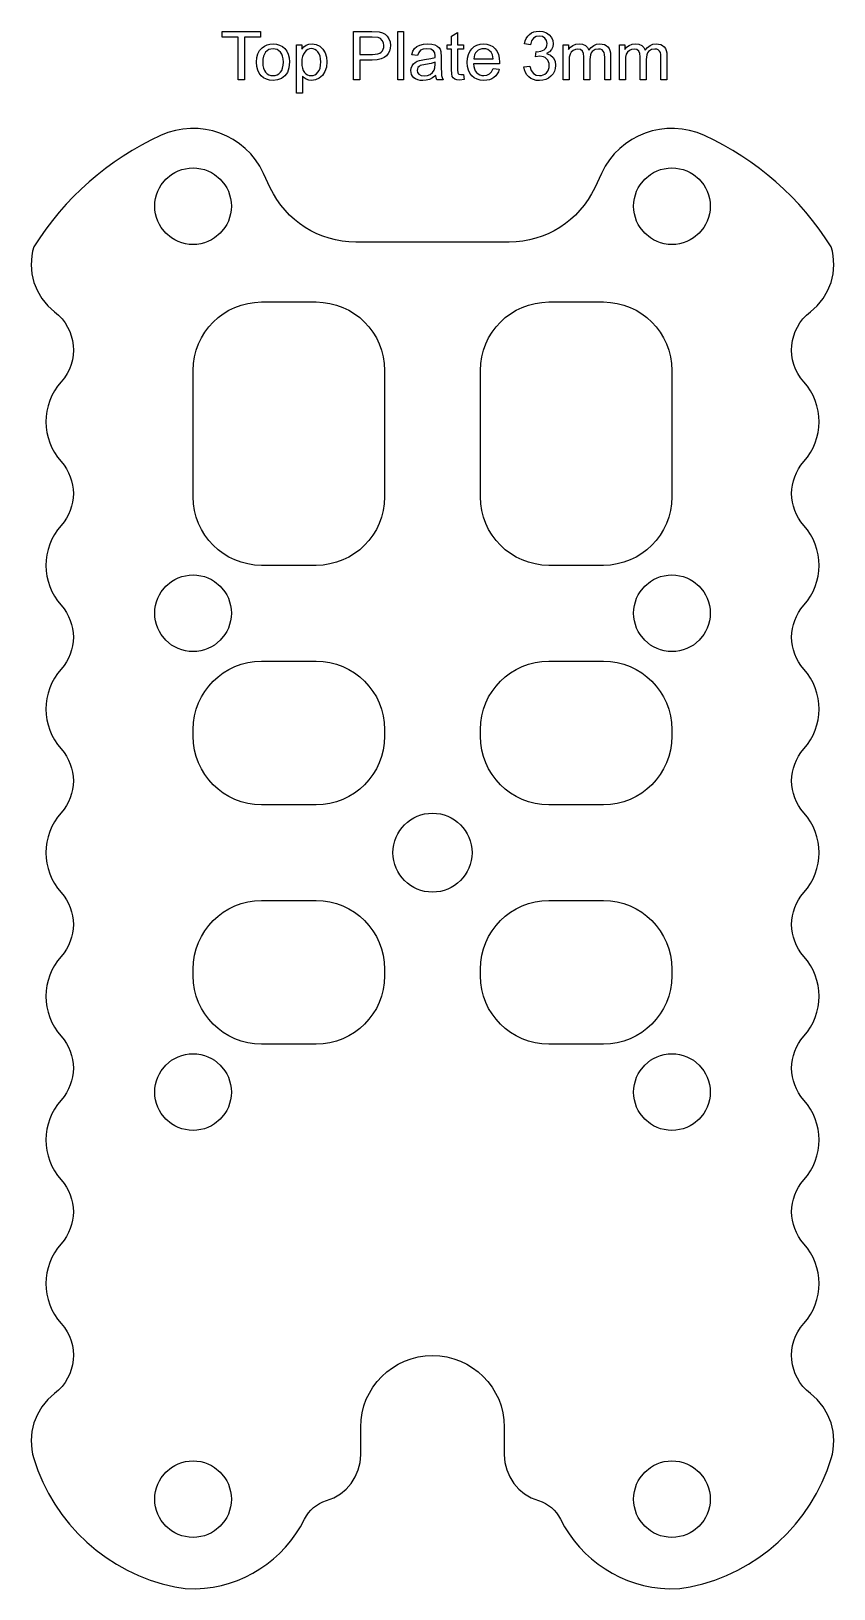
# Model space of a CAD drawing. Header units: metres. Extents: x 0 to 206, y 0 to 112.
# Drawn here: x 108.2 to 141.7, y 45.9 to 110.9 of the extents above; entities that cross this region are included whole.
import ezdxf

# ---------------------------------------------------------------- set-up
doc = ezdxf.new("R2010")
doc.units = ezdxf.units.M

msp = doc.modelspace()

# ---------------------------------------------------------------- linework, layer by layer
at = {"layer": '7', "linetype": 'CONTINUOUS'}
for points in [[(116.8484, 108.9091), (116.8484, 110.691), (116.1828, 110.691), (116.1828, 110.9295), (117.7842, 110.9295), (117.7842, 110.691), (117.1158, 110.691), (117.1158, 108.9091), (116.8484, 108.9091), (116.8484, 108.9091)], [(121.6691, 108.9091), (121.6691, 110.9295), (122.4312, 110.9295), (122.7387, 110.9109), (122.8762, 110.8742), (122.9895, 110.8142), (123.0802, 110.7299), (123.1497, 110.6203), (123.1959, 110.488), (123.2113, 110.3451), (123.201, 110.2216), (123.1702, 110.1079), (123.1188, 110.0036), (123.0467, 109.9087), (122.9487, 109.8308), (122.8172, 109.7751), (122.6525, 109.7417), (122.4547, 109.7305), (121.9365, 109.7305), (121.9365, 108.9091), (121.6691, 108.9091), (121.6691, 108.9091)], [(121.9365, 109.9689), (122.4606, 109.9689), (122.6806, 109.993), (122.7629, 110.0232), (122.8267, 110.0655), (122.8745, 110.1187), (122.9085, 110.1814), (122.9289, 110.2541), (122.9356, 110.3369), (122.9198, 110.4552), (122.8727, 110.5536), (122.7979, 110.6288), (122.7027, 110.6731), (122.4533, 110.691), (121.9365, 110.691), (121.9365, 109.9689), (121.9365, 109.9689)], [(123.5144, 108.9091), (123.5144, 110.9295), (123.7625, 110.9295), (123.7625, 108.9091), (123.5144, 108.9091), (123.5144, 108.9091)], [(126.2583, 109.131), (126.2941, 108.9119), (126.1067, 108.8898), (125.9862, 108.9005), (125.8973, 108.9326), (125.8341, 108.9822), (125.7929, 109.0443), (125.7698, 109.1511), (125.7622, 109.3328), (125.7622, 110.1798), (125.5803, 110.1798), (125.5803, 110.3727), (125.7622, 110.3727), (125.7622, 110.7352), (126.0089, 110.884), (126.0089, 110.3727), (126.2583, 110.3727), (126.2583, 110.1798), (126.0089, 110.1798), (126.0089, 109.319), (126.02, 109.1953), (126.0373, 109.1624), (126.0654, 109.1393), (126.1494, 109.1214), (126.2583, 109.131), (126.2583, 109.131)], [(128.7872, 109.4425), (129.0352, 109.4755), (129.0935, 109.293), (129.1808, 109.1705), (129.2939, 109.1017), (129.4307, 109.0786), (129.515, 109.0862), (129.5923, 109.1089), (129.6627, 109.147), (129.7265, 109.2004), (129.7793, 109.2648), (129.817, 109.3361), (129.8394, 109.4145), (129.8469, 109.5003), (129.84, 109.5823), (129.8191, 109.6565), (129.7844, 109.7231), (129.7357, 109.7819), (129.6758, 109.8306), (129.6085, 109.8653), (129.4514, 109.8931), (129.2764, 109.8655), (129.304, 110.0833), (129.3439, 110.0805), (129.4948, 110.1012), (129.6292, 110.1632), (129.6845, 110.2103), (129.7242, 110.2686), (129.748, 110.338), (129.756, 110.4182), (129.7329, 110.5436), (129.6637, 110.6442), (129.5572, 110.7115), (129.4252, 110.7338), (129.2927, 110.7111), (129.184, 110.6429), (129.1045, 110.5291), (129.06, 110.3699), (128.812, 110.414), (128.8419, 110.5319), (128.8863, 110.6356), (128.945, 110.7251), (129.0182, 110.8005), (129.1037, 110.8606), (129.1989, 110.9034), (129.3039, 110.9292), (129.4185, 110.9377), (129.5794, 110.9201), (129.7247, 110.8669), (129.847, 110.7827), (129.9373, 110.6728), (129.9923, 110.5469), (130.0108, 110.4127), (129.9933, 110.2878), (129.9406, 110.1743), (129.8537, 110.078), (129.7326, 110.0034), (129.8914, 109.9398), (130.0109, 109.8311), (130.0854, 109.6847), (130.1102, 109.5059), (130.0981, 109.3787), (130.0618, 109.2613), (130.0015, 109.1539), (129.9171, 109.0567), (129.8148, 108.9764), (129.6996, 108.9191), (129.5715, 108.8848), (129.4305, 108.8733), (129.3023, 108.8831), (129.1862, 108.9127), (129.0818, 108.9622), (128.9884, 109.0318), (128.9096, 109.1174), (128.8498, 109.2144), (128.809, 109.3227), (128.7872, 109.4425), (128.7872, 109.4425)], [(117.6216, 109.6409), (117.6357, 109.8306), (117.6781, 109.9941), (117.7487, 110.1315), (117.8477, 110.243), (117.9466, 110.3141), (118.0564, 110.365), (118.1768, 110.3956), (118.3079, 110.4058), (118.4518, 110.3934), (118.5821, 110.3563), (118.6987, 110.2944), (118.8018, 110.2078), (118.8853, 110.1001), (118.945, 109.9733), (118.9809, 109.8276), (118.9928, 109.6628), (118.9718, 109.4089), (118.9083, 109.2167), (118.8043, 109.0731), (118.6618, 108.9661), (118.4912, 108.8985), (118.3079, 108.8762), (118.1613, 108.8885), (118.0297, 108.9254), (117.9129, 108.9867), (117.8111, 109.0725), (117.7283, 109.1819), (117.669, 109.3132), (117.6334, 109.4663), (117.6216, 109.6409), (117.6216, 109.6409)], [(117.8767, 109.6409), (117.8844, 109.5091), (117.9075, 109.395), (117.9459, 109.2985), (117.9996, 109.2196), (118.0646, 109.1586), (118.1378, 109.115), (118.2189, 109.0888), (118.3079, 109.08), (118.3964, 109.0889), (118.4773, 109.1153), (118.5503, 109.1592), (118.6152, 109.2206), (118.6688, 109.3003), (118.7071, 109.3985), (118.7301, 109.5149), (118.7378, 109.6492), (118.7301, 109.7764), (118.7071, 109.8874), (118.6687, 109.982), (118.6152, 110.0599), (118.5496, 110.1214), (118.4765, 110.1653), (118.3959, 110.1917), (118.3079, 110.2004), (118.2189, 110.1917), (118.1377, 110.1655), (118.0644, 110.122), (117.9992, 110.0612), (117.9456, 109.9828), (117.9073, 109.8864), (117.8843, 109.7724), (117.8767, 109.6409), (117.8767, 109.6409)], [(119.2836, 108.3482), (119.2836, 110.3727), (119.5096, 110.3727), (119.5096, 110.1825), (119.5975, 110.2826), (119.6956, 110.3521), (119.8073, 110.3926), (119.9354, 110.4058), (120.1114, 110.3816), (120.2647, 110.3092), (120.3911, 110.1918), (120.4813, 110.0365), (120.536, 109.8516), (120.5542, 109.65), (120.5342, 109.4371), (120.4741, 109.2468), (120.3758, 109.0895), (120.2393, 108.9723), (120.0815, 108.9001), (119.9161, 108.8761), (119.7989, 108.8891), (119.6941, 108.9281), (119.6041, 108.9872), (119.5316, 109.0607), (119.5316, 108.3482), (119.2836, 108.3482), (119.2836, 108.3482)], [(119.5086, 109.6326), (119.5157, 109.5003), (119.537, 109.3866), (119.5726, 109.2915), (119.6224, 109.2149), (119.6824, 109.156), (119.7486, 109.114), (119.821, 109.0887), (119.8996, 109.0802), (119.9793, 109.0889), (120.0531, 109.1151), (120.121, 109.1587), (120.1829, 109.2197), (120.2344, 109.2991), (120.2712, 109.3975), (120.2933, 109.515), (120.3006, 109.6516), (120.2934, 109.7833), (120.2719, 109.8973), (120.2359, 109.9934), (120.1856, 110.0718), (120.1251, 110.1328), (120.059, 110.1764), (119.9874, 110.2027), (119.9106, 110.2115), (119.8338, 110.2022), (119.7616, 110.1745), (119.6938, 110.1282), (119.6303, 110.0631), (119.577, 109.981), (119.539, 109.8819), (119.5162, 109.7657), (119.5086, 109.6326), (119.5086, 109.6326)], [(125.102, 109.0897), (124.9666, 108.9895), (124.8373, 108.9246), (124.7038, 108.8882), (124.5632, 108.8761), (124.4493, 108.8833), (124.3498, 108.9052), (124.2643, 108.9419), (124.1926, 108.9933), (124.1358, 109.0561), (124.0953, 109.1272), (124.071, 109.2065), (124.0629, 109.294), (124.0753, 109.3973), (124.1125, 109.4907), (124.1683, 109.5713), (124.2404, 109.6345), (124.3244, 109.6814), (124.4187, 109.7147), (124.6391, 109.7517), (124.8995, 109.7914), (125.0814, 109.838), (125.0827, 109.9028), (125.0652, 110.0318), (125.0126, 110.1165), (124.8948, 110.1795), (124.7299, 110.2004), (124.5807, 110.1858), (124.4725, 110.1383), (124.3975, 110.0522), (124.3482, 109.9221), (124.1057, 109.9551), (124.1495, 110.0966), (124.2139, 110.2065), (124.3073, 110.2912), (124.4334, 110.3537), (124.5878, 110.3925), (124.7658, 110.4058), (124.9344, 110.3948), (125.0704, 110.3617), (125.1658, 110.316), (125.2371, 110.2565), (125.2874, 110.1796), (125.3198, 110.0819), (125.3322, 109.8531), (125.3322, 109.5224), (125.3487, 109.0842), (125.3715, 108.9951), (125.4107, 108.9091), (125.1517, 108.9091), (125.1196, 108.9927), (125.102, 109.0897), (125.102, 109.0897)], [(127.5027, 109.3804), (127.7591, 109.3487), (127.7228, 109.2433), (127.6732, 109.15), (127.6104, 109.0689), (127.5345, 109.0001), (127.4471, 108.9459), (127.348, 108.9072), (127.2374, 108.8839), (127.1155, 108.8762), (126.9636, 108.8886), (126.8283, 108.9256), (126.7095, 108.9873), (126.6074, 109.0735), (126.5246, 109.1828), (126.4655, 109.3117), (126.43, 109.4602), (126.4182, 109.6285), (126.43, 109.8027), (126.4656, 109.9562), (126.5251, 110.0892), (126.6084, 110.2018), (126.7104, 110.2913), (126.8266, 110.355), (126.9573, 110.3931), (127.1027, 110.4058), (127.2425, 110.3933), (127.3688, 110.3558), (127.4817, 110.2933), (127.5812, 110.2059), (127.6633, 110.0948), (127.7215, 109.9636), (127.756, 109.8109), (127.7674, 109.6355), (127.766, 109.5775), (126.6745, 109.5775), (126.6884, 109.4639), (126.7158, 109.3644), (126.7566, 109.2791), (126.8109, 109.2081), (126.8757, 109.1521), (126.9484, 109.112), (127.0288, 109.088), (127.1169, 109.08), (127.2435, 109.0978), (127.3499, 109.1516), (127.4366, 109.2448), (127.5027, 109.3804), (127.5027, 109.3804)], [(126.6883, 109.7815), (127.5055, 109.7815), (127.4736, 109.9427), (127.4118, 110.0585), (127.3483, 110.121), (127.2757, 110.1658), (127.1943, 110.1928), (127.1045, 110.2018), (127.0227, 110.1947), (126.9476, 110.1734), (126.8792, 110.1377), (126.8174, 110.0879), (126.7654, 110.0259), (126.7266, 109.9542), (126.6883, 109.7815), (126.6883, 109.7815)], [(130.4244, 108.9091), (130.4244, 110.3727), (130.6463, 110.3727), (130.6463, 110.1674), (130.7261, 110.2642), (130.8291, 110.3404), (130.9514, 110.3894), (131.09, 110.4058), (131.2384, 110.3889), (131.3571, 110.3378), (131.4455, 110.257), (131.5035, 110.1494), (131.5968, 110.2618), (131.7034, 110.3419), (131.8232, 110.3898), (131.9567, 110.4058), (132.0587, 110.3982), (132.1483, 110.3756), (132.2257, 110.3378), (132.2908, 110.2849), (132.3419, 110.2169), (132.3783, 110.1323), (132.4002, 110.0313), (132.4075, 109.9138), (132.4075, 108.9091), (132.1608, 108.9091), (132.1608, 109.8311), (132.1549, 109.9581), (132.1374, 110.0447), (132.102, 110.1055), (132.0487, 110.1513), (131.9805, 110.1803), (131.9004, 110.1904), (131.7586, 110.165), (131.6435, 110.0879), (131.5993, 110.029), (131.5676, 109.9544), (131.5421, 109.7594), (131.5421, 108.9091), (131.294, 108.9091), (131.2937, 109.86), (131.2786, 110.0048), (131.2335, 110.1082), (131.1538, 110.1701), (131.0349, 110.1908), (130.9341, 110.1771), (130.842, 110.1357), (130.7643, 110.0668), (130.7123, 109.9745), (130.6826, 109.8452), (130.6727, 109.6685), (130.6725, 108.9091), (130.4244, 108.9091), (130.4244, 108.9091)], [(132.7755, 108.9091), (132.7755, 110.3727), (132.9974, 110.3727), (132.9974, 110.1674), (133.0772, 110.2642), (133.1802, 110.3404), (133.3025, 110.3894), (133.4411, 110.4058), (133.5895, 110.3889), (133.7082, 110.3378), (133.7966, 110.257), (133.8546, 110.1494), (133.9479, 110.2618), (134.0544, 110.3419), (134.1743, 110.3898), (134.3078, 110.4058), (134.4098, 110.3982), (134.4994, 110.3756), (134.5768, 110.3378), (134.6419, 110.2849), (134.693, 110.2169), (134.7294, 110.1323), (134.7513, 110.0313), (134.7586, 109.9138), (134.7586, 108.9091), (134.5119, 108.9091), (134.5119, 109.8311), (134.506, 109.9581), (134.4885, 110.0447), (134.4531, 110.1055), (134.3998, 110.1513), (134.3315, 110.1803), (134.2514, 110.1904), (134.1097, 110.165), (133.9946, 110.0879), (133.9504, 110.029), (133.9186, 109.9544), (133.8931, 109.7594), (133.8931, 108.9091), (133.6451, 108.9091), (133.6448, 109.86), (133.6297, 110.0048), (133.5845, 110.1082), (133.5049, 110.1701), (133.386, 110.1908), (133.2852, 110.1771), (133.1931, 110.1357), (133.1153, 110.0668), (133.0634, 109.9745), (133.0337, 109.8452), (133.0238, 109.6685), (133.0235, 108.9091), (132.7755, 108.9091), (132.7755, 108.9091)], [(125.0814, 109.6437), (124.9158, 109.5933), (124.6763, 109.5496), (124.4598, 109.5004), (124.4046, 109.4672), (124.362, 109.419), (124.3362, 109.3642), (124.3275, 109.301), (124.3464, 109.2105), (124.403, 109.1361), (124.4952, 109.0868), (124.6225, 109.0704), (124.7576, 109.0861), (124.8769, 109.1332), (124.975, 109.2082), (125.0412, 109.3047), (125.0711, 109.4091), (125.0813, 109.5527), (125.0814, 109.6437), (125.0814, 109.6437)], [(113.607, 106.5767), (113.2031, 106.3815), (112.8075, 106.1723), (112.4204, 105.9494), (112.0422, 105.7131), (111.6732, 105.4636), (111.3137, 105.2012), (110.9641, 104.9263), (110.6247, 104.6391), (110.2959, 104.3399), (109.9778, 104.029), (109.671, 103.7067), (109.3756, 103.3733), (109.0921, 103.029), (108.8208, 102.6742), (108.5619, 102.3091), (108.3158, 101.934), (108.2657, 101.7458), (108.2307, 101.5562), (108.2048, 101.1767), (108.2364, 100.8016), (108.3233, 100.4373), (108.4635, 100.09), (108.6551, 99.766), (108.8961, 99.4716), (109.0345, 99.3375), (109.1844, 99.2131), (109.3484, 99.0731), (109.4935, 98.9198), (109.6196, 98.7549), (109.7265, 98.5799), (109.8141, 98.3966), (109.8822, 98.2065), (109.9307, 98.0112), (109.9594, 97.8125), (109.9682, 97.6119), (109.9569, 97.411), (109.9254, 97.2116), (109.8735, 97.0151), (109.801, 96.8233), (109.7078, 96.6378), (109.5938, 96.4602), (109.4588, 96.2921), (109.3096, 96.1087), (109.1802, 95.9153), (109.0708, 95.7134), (108.9813, 95.5044), (108.9116, 95.2896), (108.8619, 95.0706), (108.8321, 94.8487), (108.8221, 94.6255), (108.8321, 94.4022), (108.8619, 94.1803), (108.9116, 93.9613), (108.9813, 93.7466), (109.0708, 93.5375), (109.1802, 93.3356), (109.3096, 93.1422), (109.4588, 92.9588), (109.5782, 92.8121), (109.6816, 92.6573), (109.7692, 92.4958), (109.8408, 92.3286), (109.8965, 92.1568), (109.9363, 91.9816), (109.9602, 91.8041), (109.9681, 91.6255), (109.9602, 91.4468), (109.9363, 91.2693), (109.8965, 91.0941), (109.8408, 90.9223), (109.7692, 90.7551), (109.6816, 90.5936), (109.5782, 90.4389), (109.4588, 90.2921), (109.3096, 90.1087), (109.1802, 89.9153), (109.0708, 89.7134), (108.9813, 89.5044), (108.9116, 89.2896), (108.8619, 89.0706), (108.8321, 88.8487), (108.8221, 88.6255), (108.8321, 88.4022), (108.8619, 88.1803), (108.9116, 87.9613), (108.9813, 87.7466), (109.0708, 87.5375), (109.1802, 87.3356), (109.3096, 87.1422), (109.4588, 86.9588), (109.5782, 86.8121), (109.6816, 86.6573), (109.7692, 86.4958), (109.8408, 86.3286), (109.8965, 86.1568), (109.9363, 85.9816), (109.9602, 85.8041), (109.9681, 85.6255), (109.9602, 85.4468), (109.9363, 85.2693), (109.8965, 85.0941), (109.8408, 84.9223), (109.7692, 84.7551), (109.6816, 84.5936), (109.5782, 84.4389), (109.4588, 84.2921), (109.3096, 84.1087), (109.1802, 83.9153), (109.0708, 83.7134), (108.9813, 83.5044), (108.9116, 83.2896), (108.8619, 83.0706), (108.8321, 82.8487), (108.8221, 82.6255), (108.8321, 82.4022), (108.8619, 82.1803), (108.9116, 81.9613), (108.9813, 81.7466), (109.0708, 81.5375), (109.1802, 81.3356), (109.3096, 81.1422), (109.4588, 80.9588), (109.5782, 80.8121), (109.6816, 80.6574), (109.7692, 80.4958), (109.8408, 80.3286), (109.8965, 80.1568), (109.9363, 79.9816), (109.9602, 79.8041), (109.9681, 79.6255), (109.9602, 79.4468), (109.9363, 79.2693), (109.8965, 79.0941), (109.8408, 78.9223), (109.7692, 78.7551), (109.6816, 78.5936), (109.5782, 78.4389), (109.4588, 78.2921), (109.3096, 78.1087), (109.1802, 77.9153), (109.0708, 77.7134), (108.9813, 77.5044), (108.9116, 77.2896), (108.8619, 77.0706), (108.8321, 76.8487), (108.8221, 76.6255), (108.8321, 76.4022), (108.8619, 76.1803), (108.9116, 75.9613), (108.9813, 75.7466), (109.0708, 75.5375), (109.1802, 75.3356), (109.3096, 75.1422), (109.4588, 74.9588), (109.5782, 74.8121), (109.6816, 74.6574), (109.7692, 74.4958), (109.8408, 74.3286), (109.8965, 74.1568), (109.9363, 73.9816), (109.9602, 73.8041), (109.9681, 73.6255), (109.9602, 73.4468), (109.9363, 73.2693), (109.8965, 73.0941), (109.8408, 72.9223), (109.7692, 72.7551), (109.6816, 72.5936), (109.5782, 72.4389), (109.4588, 72.2921), (109.3096, 72.1087), (109.1802, 71.9153), (109.0708, 71.7134), (108.9813, 71.5044), (108.9116, 71.2896), (108.8619, 71.0706), (108.8321, 70.8487), (108.8221, 70.6255), (108.8321, 70.4022), (108.8619, 70.1803), (108.9116, 69.9613), (108.9813, 69.7466), (109.0708, 69.5375), (109.1802, 69.3356), (109.3096, 69.1422), (109.4588, 68.9588), (109.5782, 68.8121), (109.6816, 68.6574), (109.7692, 68.4958), (109.8408, 68.3286), (109.8965, 68.1568), (109.9363, 67.9816), (109.9602, 67.8041), (109.9681, 67.6255), (109.9602, 67.4468), (109.9363, 67.2693), (109.8965, 67.0941), (109.8408, 66.9223), (109.7692, 66.7551), (109.6816, 66.5936), (109.5782, 66.4389), (109.4588, 66.2921), (109.3096, 66.1087), (109.1802, 65.9153), (109.0708, 65.7134), (108.9813, 65.5044), (108.9116, 65.2896), (108.8619, 65.0706), (108.8321, 64.8487), (108.8221, 64.6255), (108.8321, 64.4022), (108.8619, 64.1803), (108.9116, 63.9613), (108.9813, 63.7466), (109.0708, 63.5375), (109.1802, 63.3356), (109.3096, 63.1422), (109.4588, 62.9588), (109.5782, 62.8121), (109.6816, 62.6574), (109.7692, 62.4958), (109.8408, 62.3286), (109.8965, 62.1568), (109.9363, 61.9816), (109.9602, 61.8041), (109.9681, 61.6255), (109.9602, 61.4468), (109.9363, 61.2693), (109.8965, 61.0941), (109.8408, 60.9223), (109.7692, 60.7551), (109.6816, 60.5936), (109.5782, 60.4389), (109.4588, 60.2921), (109.3096, 60.1087), (109.1802, 59.9153), (109.0708, 59.7134), (108.9813, 59.5044), (108.9116, 59.2896), (108.8619, 59.0706), (108.8321, 58.8487), (108.8221, 58.6255), (108.8321, 58.4022), (108.8619, 58.1803), (108.9116, 57.9613), (108.9813, 57.7466), (109.0708, 57.5375), (109.1802, 57.3356), (109.3096, 57.1422), (109.4588, 56.9588), (109.5938, 56.7907), (109.7078, 56.6131), (109.801, 56.4276), (109.8735, 56.2358), (109.9254, 56.0394), (109.9569, 55.8399), (109.9682, 55.639), (109.9594, 55.4384), (109.9307, 55.2397), (109.8822, 55.0444), (109.8141, 54.8543), (109.7265, 54.671), (109.6196, 54.4961), (109.4935, 54.3311), (109.3484, 54.1779), (109.1844, 54.0379), (109.0345, 53.9135), (108.8961, 53.7793), (108.6551, 53.4849), (108.4635, 53.1609), (108.3233, 52.8136), (108.2364, 52.4493), (108.2048, 52.0742), (108.2307, 51.6947), (108.2657, 51.5052), (108.3158, 51.3169), (108.4897, 50.8141), (108.6954, 50.3281), (108.9316, 49.8603), (109.1972, 49.4116), (109.4907, 48.9834), (109.811, 48.5768), (110.1567, 48.1929), (110.5265, 47.833), (110.9192, 47.4982), (111.3335, 47.1896), (111.7681, 46.9084), (112.2217, 46.6558), (112.693, 46.4331), (113.1807, 46.2412), (113.6837, 46.0815), (114.2005, 45.955), (114.6413, 45.8898), (115.0868, 45.8775), (115.4471, 45.9013), (115.8018, 45.9492), (116.1501, 46.0207), (116.4908, 46.115), (116.823, 46.2315), (117.1457, 46.3695), (117.4578, 46.5285), (117.7584, 46.7077), (118.0463, 46.9065), (118.3207, 47.1243), (118.5804, 47.3603), (118.8245, 47.614), (119.052, 47.8846), (119.2618, 48.1716), (119.4529, 48.4743), (119.6243, 48.7921), (119.7004, 48.9273), (119.7893, 49.053), (119.89, 49.1684), (120.0017, 49.2727), (120.1235, 49.3651), (120.2543, 49.4447), (120.3933, 49.511), (120.5395, 49.5629), (120.8443, 49.6816), (121.1203, 49.8446), (121.364, 50.0472), (121.5717, 50.2843), (121.7396, 50.551), (121.8641, 50.8424), (121.9415, 51.1536), (121.9681, 51.4796), (121.9681, 52.6255), (121.9836, 52.9322), (122.029, 53.2301), (122.1029, 53.5176), (122.2038, 53.7933), (122.3301, 54.0555), (122.4804, 54.3029), (122.6531, 54.5338), (122.8467, 54.7468), (123.0597, 54.9405), (123.2907, 55.1131), (123.538, 55.2634), (123.8003, 55.3897), (124.0759, 55.4906), (124.3634, 55.5645), (124.6613, 55.61), (124.9681, 55.6255), (125.2748, 55.61), (125.5727, 55.5645), (125.8602, 55.4906), (126.1359, 55.3897), (126.3981, 55.2634), (126.6455, 55.1131), (126.8764, 54.9405), (127.0895, 54.7468), (127.2831, 54.5338), (127.4558, 54.3029), (127.606, 54.0555), (127.7323, 53.7933), (127.8332, 53.5176), (127.9071, 53.2301), (127.9526, 52.9322), (127.9681, 52.6255), (127.9681, 51.4796), (127.9947, 51.1536), (128.0721, 50.8424), (128.1966, 50.551), (128.3645, 50.2843), (128.5721, 50.0472), (128.8158, 49.8446), (129.0919, 49.6816), (129.3967, 49.5629), (129.5429, 49.511), (129.6819, 49.4447), (129.8127, 49.3651), (129.9344, 49.2727), (130.0461, 49.1684), (130.1469, 49.053), (130.2358, 48.9273), (130.3118, 48.7921), (130.4832, 48.4743), (130.6743, 48.1716), (130.8842, 47.8846), (131.1116, 47.614), (131.3557, 47.3603), (131.6155, 47.1243), (131.8898, 46.9065), (132.1778, 46.7077), (132.4783, 46.5285), (132.7905, 46.3695), (133.1131, 46.2315), (133.4453, 46.115), (133.7861, 46.0207), (134.1343, 45.9492), (134.4891, 45.9013), (134.8493, 45.8775), (135.2948, 45.8898), (135.7357, 45.955), (136.2525, 46.0815), (136.7554, 46.2412), (137.2432, 46.4331), (137.7145, 46.6558), (138.1681, 46.9084), (138.6027, 47.1896), (139.017, 47.4982), (139.4097, 47.833), (139.7795, 48.1929), (140.1252, 48.5768), (140.4454, 48.9834), (140.739, 49.4116), (141.0045, 49.8603), (141.2408, 50.3281), (141.4465, 50.8141), (141.6203, 51.3169), (141.6705, 51.5052), (141.7055, 51.6947), (141.7314, 52.0742), (141.6998, 52.4493), (141.6129, 52.8136), (141.4726, 53.1609), (141.281, 53.4849), (141.04, 53.7793), (140.9017, 53.9135), (140.7517, 54.0379), (140.5878, 54.1779), (140.4427, 54.3311), (140.3166, 54.4961), (140.2097, 54.671), (140.1221, 54.8543), (140.054, 55.0444), (140.0055, 55.2397), (139.9767, 55.4384), (139.968, 55.639), (139.9792, 55.8399), (140.0108, 56.0394), (140.0627, 56.2358), (140.1351, 56.4276), (140.2283, 56.6131), (140.3423, 56.7907), (140.4774, 56.9588), (140.6266, 57.1422), (140.7559, 57.3356), (140.8653, 57.5375), (140.9549, 57.7466), (141.0245, 57.9613), (141.0742, 58.1803), (141.1041, 58.4022), (141.114, 58.6255), (141.1041, 58.8487), (141.0742, 59.0706), (141.0245, 59.2896), (140.9549, 59.5044), (140.8653, 59.7134), (140.7559, 59.9153), (140.6266, 60.1087), (140.4774, 60.2921), (140.358, 60.4389), (140.2545, 60.5936), (140.167, 60.7551), (140.0954, 60.9223), (140.0397, 61.0941), (139.9999, 61.2693), (139.976, 61.4468), (139.968, 61.6255), (139.976, 61.8041), (139.9999, 61.9816), (140.0397, 62.1568), (140.0954, 62.3286), (140.167, 62.4958), (140.2545, 62.6574), (140.358, 62.8121), (140.4774, 62.9588), (140.6266, 63.1422), (140.7559, 63.3356), (140.8653, 63.5375), (140.9549, 63.7466), (141.0245, 63.9613), (141.0742, 64.1803), (141.1041, 64.4022), (141.114, 64.6255), (141.1041, 64.8487), (141.0742, 65.0706), (141.0245, 65.2896), (140.9549, 65.5044), (140.8653, 65.7134), (140.7559, 65.9153), (140.6266, 66.1087), (140.4774, 66.2921), (140.358, 66.4389), (140.2545, 66.5936), (140.167, 66.7551), (140.0954, 66.9223), (140.0397, 67.0941), (139.9999, 67.2693), (139.976, 67.4468), (139.968, 67.6255), (139.976, 67.8041), (139.9999, 67.9816), (140.0397, 68.1568), (140.0954, 68.3286), (140.167, 68.4958), (140.2545, 68.6574), (140.358, 68.8121), (140.4774, 68.9588), (140.6266, 69.1422), (140.7559, 69.3356), (140.8653, 69.5375), (140.9549, 69.7466), (141.0245, 69.9613), (141.0742, 70.1803), (141.1041, 70.4022), (141.114, 70.6255), (141.1041, 70.8487), (141.0742, 71.0706), (141.0245, 71.2896), (140.9549, 71.5044), (140.8653, 71.7134), (140.7559, 71.9153), (140.6266, 72.1087), (140.4774, 72.2921), (140.358, 72.4389), (140.2545, 72.5936), (140.167, 72.7551), (140.0954, 72.9223), (140.0397, 73.0941), (139.9999, 73.2693), (139.976, 73.4468), (139.968, 73.6255), (139.976, 73.8041), (139.9999, 73.9816), (140.0397, 74.1568), (140.0954, 74.3286), (140.167, 74.4958), (140.2545, 74.6573), (140.358, 74.8121), (140.4774, 74.9588), (140.6266, 75.1422), (140.7559, 75.3356), (140.8653, 75.5375), (140.9549, 75.7466), (141.0245, 75.9613), (141.0742, 76.1803), (141.1041, 76.4022), (141.114, 76.6255), (141.1041, 76.8487), (141.0742, 77.0706), (141.0245, 77.2896), (140.9549, 77.5044), (140.8653, 77.7134), (140.7559, 77.9153), (140.6266, 78.1087), (140.4774, 78.2921), (140.358, 78.4389), (140.2545, 78.5936), (140.167, 78.7551), (140.0954, 78.9223), (140.0397, 79.0941), (139.9999, 79.2693), (139.976, 79.4468), (139.968, 79.6255), (139.976, 79.8041), (139.9999, 79.9816), (140.0397, 80.1568), (140.0954, 80.3286), (140.167, 80.4958), (140.2545, 80.6573), (140.358, 80.8121), (140.4774, 80.9588), (140.6266, 81.1422), (140.7559, 81.3356), (140.8653, 81.5375), (140.9549, 81.7466), (141.0245, 81.9613), (141.0742, 82.1803), (141.1041, 82.4022), (141.114, 82.6255), (141.1041, 82.8487), (141.0742, 83.0706), (141.0245, 83.2896), (140.9549, 83.5044), (140.8653, 83.7134), (140.7559, 83.9153), (140.6266, 84.1087), (140.4774, 84.2921), (140.358, 84.4389), (140.2545, 84.5936), (140.167, 84.7551), (140.0954, 84.9223), (140.0397, 85.0941), (139.9999, 85.2693), (139.976, 85.4468), (139.968, 85.6255), (139.976, 85.8041), (139.9999, 85.9816), (140.0397, 86.1568), (140.0954, 86.3286), (140.167, 86.4958), (140.2545, 86.6573), (140.358, 86.8121), (140.4774, 86.9588), (140.6266, 87.1422), (140.7559, 87.3356), (140.8653, 87.5375), (140.9549, 87.7466), (141.0245, 87.9613), (141.0742, 88.1803), (141.1041, 88.4022), (141.114, 88.6255), (141.1041, 88.8487), (141.0742, 89.0706), (141.0245, 89.2896), (140.9549, 89.5044), (140.8653, 89.7134), (140.7559, 89.9153), (140.6266, 90.1087), (140.4774, 90.2921), (140.358, 90.4389), (140.2545, 90.5936), (140.167, 90.7551), (140.0954, 90.9223), (140.0397, 91.0941), (139.9999, 91.2693), (139.976, 91.4468), (139.968, 91.6255), (139.976, 91.8041), (139.9999, 91.9816), (140.0397, 92.1568), (140.0954, 92.3286), (140.167, 92.4958), (140.2545, 92.6573), (140.358, 92.8121), (140.4774, 92.9588), (140.6266, 93.1422), (140.7559, 93.3356), (140.8653, 93.5375), (140.9549, 93.7466), (141.0245, 93.9613), (141.0742, 94.1803), (141.1041, 94.4022), (141.114, 94.6255), (141.1041, 94.8487), (141.0742, 95.0706), (141.0245, 95.2896), (140.9549, 95.5044), (140.8653, 95.7134), (140.7559, 95.9153), (140.6266, 96.1087), (140.4774, 96.2921), (140.3423, 96.4602), (140.2283, 96.6378), (140.1351, 96.8233), (140.0627, 97.0151), (140.0108, 97.2116), (139.9792, 97.411), (139.968, 97.6119), (139.9767, 97.8125), (140.0055, 98.0112), (140.054, 98.2065), (140.1221, 98.3966), (140.2097, 98.5799), (140.3166, 98.7549), (140.4427, 98.9198), (140.5878, 99.0731), (140.7517, 99.2131), (140.9017, 99.3375), (141.04, 99.4716), (141.281, 99.766), (141.4726, 100.09), (141.6129, 100.4373), (141.6998, 100.8016), (141.7314, 101.1767), (141.7055, 101.5562), (141.6705, 101.7458), (141.6203, 101.934), (141.3743, 102.3091), (141.1154, 102.6742), (140.844, 103.029), (140.5605, 103.3733), (140.2652, 103.7067), (139.9583, 104.029), (139.6403, 104.3399), (139.3114, 104.6391), (138.972, 104.9263), (138.6224, 105.2012), (138.263, 105.4636), (137.894, 105.7131), (137.5158, 105.9494), (137.1287, 106.1723), (136.733, 106.3815), (136.3291, 106.5767), (136.0213, 106.7003), (135.7085, 106.7907), (135.393, 106.8484), (135.077, 106.8745), (134.7625, 106.8696), (134.4517, 106.8346), (134.1469, 106.7702), (133.85, 106.6772), (133.5634, 106.5564), (133.2891, 106.4086), (133.0292, 106.2346), (132.786, 106.0352), (132.5616, 105.8111), (132.3581, 105.5632), (132.1777, 105.2922), (132.0226, 104.999), (131.7424, 104.398), (131.6125, 104.144), (131.4662, 103.9023), (131.3042, 103.6735), (131.1274, 103.4581), (130.9366, 103.2566), (130.7329, 103.0697), (130.5171, 102.8979), (130.2899, 102.7418), (130.0525, 102.602), (129.8056, 102.479), (129.5501, 102.3733), (129.287, 102.2856), (129.017, 102.2164), (128.7411, 102.1662), (128.4602, 102.1357), (128.1751, 102.1255), (121.761, 102.1255), (121.476, 102.1357), (121.1951, 102.1662), (120.9192, 102.2164), (120.6492, 102.2856), (120.386, 102.3733), (120.1306, 102.479), (119.8836, 102.602), (119.6462, 102.7418), (119.4191, 102.8979), (119.2032, 103.0697), (118.9995, 103.2566), (118.8088, 103.4581), (118.632, 103.6735), (118.47, 103.9023), (118.3236, 104.144), (118.1938, 104.398), (117.9136, 104.999), (117.7584, 105.2922), (117.578, 105.5632), (117.3745, 105.8111), (117.1501, 106.0352), (116.9069, 106.2346), (116.6471, 106.4086), (116.3728, 106.5564), (116.0861, 106.6772), (115.7893, 106.7702), (115.4844, 106.8346), (115.1737, 106.8696), (114.8592, 106.8745), (114.5431, 106.8484), (114.2277, 106.7907), (113.9149, 106.7003), (113.607, 106.5767), (113.607, 106.5767)], [(116.5681, 103.6255), (116.5598, 103.4619), (116.5356, 103.303), (116.4962, 103.1496), (116.4424, 103.0026), (116.375, 102.8628), (116.2948, 102.7309), (116.0995, 102.4941), (115.8627, 102.2987), (115.7308, 102.2186), (115.5909, 102.1512), (115.4439, 102.0974), (115.2906, 102.058), (115.1317, 102.0337), (114.9681, 102.0255), (114.8045, 102.0337), (114.6456, 102.058), (114.4923, 102.0974), (114.3452, 102.1512), (114.2054, 102.2186), (114.0735, 102.2987), (113.8367, 102.4941), (113.6413, 102.7309), (113.5612, 102.8628), (113.4938, 103.0026), (113.44, 103.1496), (113.4006, 103.303), (113.3763, 103.4619), (113.3681, 103.6255), (113.3763, 103.7891), (113.4006, 103.9479), (113.44, 104.1013), (113.4938, 104.2483), (113.5612, 104.3882), (113.6413, 104.5201), (113.8367, 104.7569), (114.0735, 104.9522), (114.2054, 105.0324), (114.3452, 105.0997), (114.4923, 105.1535), (114.6456, 105.193), (114.8045, 105.2172), (114.9681, 105.2255), (115.1317, 105.2172), (115.2906, 105.193), (115.4439, 105.1535), (115.5909, 105.0997), (115.7308, 105.0324), (115.8627, 104.9522), (116.0995, 104.7569), (116.2948, 104.5201), (116.375, 104.3882), (116.4424, 104.2483), (116.4962, 104.1013), (116.5356, 103.9479), (116.5598, 103.7891), (116.5681, 103.6255), (116.5681, 103.6255)], [(136.5681, 103.6255), (136.5598, 103.4619), (136.5356, 103.303), (136.4962, 103.1496), (136.4424, 103.0026), (136.375, 102.8628), (136.2949, 102.7309), (136.0995, 102.4941), (135.8627, 102.2987), (135.7308, 102.2186), (135.5909, 102.1512), (135.4439, 102.0974), (135.2906, 102.058), (135.1317, 102.0337), (134.9681, 102.0255), (134.8045, 102.0337), (134.6456, 102.058), (134.4922, 102.0974), (134.3452, 102.1512), (134.2054, 102.2186), (134.0735, 102.2987), (133.8367, 102.4941), (133.6413, 102.7309), (133.5612, 102.8628), (133.4938, 103.0026), (133.44, 103.1496), (133.4006, 103.303), (133.3763, 103.4619), (133.3681, 103.6255), (133.3763, 103.7891), (133.4006, 103.9479), (133.44, 104.1013), (133.4938, 104.2483), (133.5612, 104.3882), (133.6413, 104.5201), (133.8367, 104.7569), (134.0735, 104.9522), (134.2054, 105.0324), (134.3452, 105.0997), (134.4922, 105.1535), (134.6456, 105.193), (134.8045, 105.2172), (134.9681, 105.2255), (135.1317, 105.2172), (135.2906, 105.193), (135.4439, 105.1535), (135.5909, 105.0997), (135.7308, 105.0324), (135.8627, 104.9522), (136.0995, 104.7569), (136.2949, 104.5201), (136.375, 104.3882), (136.4424, 104.2483), (136.4962, 104.1013), (136.5356, 103.9479), (136.5598, 103.7891), (136.5681, 103.6255), (136.5681, 103.6255)], [(114.9681, 96.7635), (114.9828, 97.0561), (115.0262, 97.3403), (115.0967, 97.6146), (115.193, 97.8775), (115.3135, 98.1277), (115.4568, 98.3637), (115.6216, 98.584), (115.8063, 98.7873), (116.0095, 98.972), (116.2298, 99.1367), (116.4658, 99.2801), (116.716, 99.4006), (116.9789, 99.4968), (117.2532, 99.5673), (117.5374, 99.6107), (117.8301, 99.6255), (120.1061, 99.6255), (120.3987, 99.6107), (120.6829, 99.5673), (120.9572, 99.4968), (121.2202, 99.4006), (121.4704, 99.2801), (121.7063, 99.1367), (121.9266, 98.972), (122.1299, 98.7873), (122.3146, 98.584), (122.4793, 98.3637), (122.6227, 98.1277), (122.7432, 97.8775), (122.8394, 97.6146), (122.9099, 97.3403), (122.9533, 97.0561), (122.9681, 96.7635), (122.9681, 91.4875), (122.9533, 91.1948), (122.9099, 90.9106), (122.8394, 90.6363), (122.7432, 90.3734), (122.6227, 90.1232), (122.4793, 89.8872), (122.3146, 89.6669), (122.1299, 89.4637), (121.9266, 89.2789), (121.7063, 89.1142), (121.4704, 88.9708), (121.2202, 88.8503), (120.9572, 88.7541), (120.6829, 88.6836), (120.3987, 88.6402), (120.1061, 88.6255), (117.8301, 88.6255), (117.5374, 88.6402), (117.2532, 88.6836), (116.9789, 88.7541), (116.716, 88.8503), (116.4658, 88.9708), (116.2298, 89.1142), (116.0095, 89.2789), (115.8063, 89.4637), (115.6216, 89.6669), (115.4568, 89.8872), (115.3135, 90.1232), (115.193, 90.3734), (115.0967, 90.6363), (115.0262, 90.9106), (114.9828, 91.1948), (114.9681, 91.4875), (114.9681, 96.7635), (114.9681, 96.7635)], [(132.1061, 99.6255), (132.3987, 99.6107), (132.6829, 99.5673), (132.9572, 99.4968), (133.2202, 99.4006), (133.4704, 99.2801), (133.7063, 99.1367), (133.9267, 98.972), (134.1299, 98.7873), (134.3146, 98.584), (134.4793, 98.3637), (134.6227, 98.1277), (134.7432, 97.8775), (134.8394, 97.6146), (134.9099, 97.3403), (134.9533, 97.0561), (134.9681, 96.7635), (134.9681, 91.4875), (134.9533, 91.1948), (134.9099, 90.9106), (134.8394, 90.6363), (134.7432, 90.3734), (134.6227, 90.1232), (134.4793, 89.8872), (134.3146, 89.6669), (134.1299, 89.4637), (133.9267, 89.2789), (133.7063, 89.1142), (133.4704, 88.9708), (133.2202, 88.8503), (132.9572, 88.7541), (132.6829, 88.6836), (132.3987, 88.6402), (132.1061, 88.6255), (129.8301, 88.6255), (129.5374, 88.6402), (129.2532, 88.6836), (128.9789, 88.7541), (128.716, 88.8503), (128.4658, 88.9708), (128.2298, 89.1142), (128.0095, 89.2789), (127.8063, 89.4637), (127.6216, 89.6669), (127.4568, 89.8872), (127.3135, 90.1232), (127.193, 90.3734), (127.0967, 90.6363), (127.0262, 90.9106), (126.9828, 91.1948), (126.9681, 91.4875), (126.9681, 96.7635), (126.9828, 97.0561), (127.0262, 97.3403), (127.0967, 97.6146), (127.193, 97.8775), (127.3135, 98.1277), (127.4568, 98.3637), (127.6216, 98.584), (127.8063, 98.7873), (128.0095, 98.972), (128.2298, 99.1367), (128.4658, 99.2801), (128.716, 99.4006), (128.9789, 99.4968), (129.2532, 99.5673), (129.5374, 99.6107), (129.8301, 99.6255), (132.1061, 99.6255), (132.1061, 99.6255)], [(116.5681, 86.6255), (116.5598, 86.4619), (116.5356, 86.303), (116.4962, 86.1496), (116.4424, 86.0026), (116.375, 85.8628), (116.2948, 85.7309), (116.0995, 85.4941), (115.8627, 85.2987), (115.7308, 85.2186), (115.5909, 85.1512), (115.4439, 85.0974), (115.2906, 85.058), (115.1317, 85.0337), (114.9681, 85.0255), (114.8045, 85.0337), (114.6456, 85.058), (114.4923, 85.0974), (114.3452, 85.1512), (114.2054, 85.2186), (114.0735, 85.2987), (113.8367, 85.4941), (113.6413, 85.7309), (113.5612, 85.8628), (113.4938, 86.0026), (113.44, 86.1496), (113.4006, 86.303), (113.3763, 86.4619), (113.3681, 86.6255), (113.3763, 86.7891), (113.4006, 86.9479), (113.44, 87.1013), (113.4938, 87.2483), (113.5612, 87.3882), (113.6413, 87.5201), (113.8367, 87.7569), (114.0735, 87.9522), (114.2054, 88.0324), (114.3452, 88.0997), (114.4923, 88.1535), (114.6456, 88.193), (114.8045, 88.2172), (114.9681, 88.2255), (115.1317, 88.2172), (115.2906, 88.193), (115.4439, 88.1535), (115.5909, 88.0997), (115.7308, 88.0324), (115.8627, 87.9522), (116.0995, 87.7569), (116.2948, 87.5201), (116.375, 87.3882), (116.4424, 87.2483), (116.4962, 87.1013), (116.5356, 86.9479), (116.5598, 86.7891), (116.5681, 86.6255), (116.5681, 86.6255)], [(136.5681, 86.6255), (136.5598, 86.4619), (136.5356, 86.303), (136.4962, 86.1496), (136.4424, 86.0026), (136.375, 85.8628), (136.2949, 85.7309), (136.0995, 85.4941), (135.8627, 85.2987), (135.7308, 85.2186), (135.5909, 85.1512), (135.4439, 85.0974), (135.2906, 85.058), (135.1317, 85.0337), (134.9681, 85.0255), (134.8045, 85.0337), (134.6456, 85.058), (134.4922, 85.0974), (134.3452, 85.1512), (134.2054, 85.2186), (134.0735, 85.2987), (133.8367, 85.4941), (133.6413, 85.7309), (133.5612, 85.8628), (133.4938, 86.0026), (133.44, 86.1496), (133.4006, 86.303), (133.3763, 86.4619), (133.3681, 86.6255), (133.3763, 86.7891), (133.4006, 86.9479), (133.44, 87.1013), (133.4938, 87.2483), (133.5612, 87.3882), (133.6413, 87.5201), (133.8367, 87.7569), (134.0735, 87.9522), (134.2054, 88.0324), (134.3452, 88.0997), (134.4922, 88.1535), (134.6456, 88.193), (134.8045, 88.2172), (134.9681, 88.2255), (135.1317, 88.2172), (135.2906, 88.193), (135.4439, 88.1535), (135.5909, 88.0997), (135.7308, 88.0324), (135.8627, 87.9522), (136.0995, 87.7569), (136.2949, 87.5201), (136.375, 87.3882), (136.4424, 87.2483), (136.4962, 87.1013), (136.5356, 86.9479), (136.5598, 86.7891), (136.5681, 86.6255), (136.5681, 86.6255)], [(114.9681, 81.7635), (114.9828, 82.0561), (115.0262, 82.3403), (115.0967, 82.6146), (115.193, 82.8775), (115.3135, 83.1277), (115.4568, 83.3637), (115.6216, 83.584), (115.8063, 83.7873), (116.0095, 83.972), (116.2298, 84.1367), (116.4658, 84.2801), (116.716, 84.4006), (116.9789, 84.4968), (117.2532, 84.5673), (117.5374, 84.6107), (117.8301, 84.6255), (120.1061, 84.6255), (120.3987, 84.6107), (120.6829, 84.5673), (120.9572, 84.4968), (121.2202, 84.4006), (121.4704, 84.2801), (121.7063, 84.1367), (121.9266, 83.972), (122.1299, 83.7873), (122.3146, 83.584), (122.4793, 83.3637), (122.6227, 83.1277), (122.7432, 82.8775), (122.8394, 82.6146), (122.9099, 82.3403), (122.9533, 82.0561), (122.9681, 81.7635), (122.9681, 81.4875), (122.9533, 81.1948), (122.9099, 80.9106), (122.8394, 80.6363), (122.7432, 80.3734), (122.6227, 80.1232), (122.4793, 79.8872), (122.3146, 79.6669), (122.1299, 79.4637), (121.9266, 79.2789), (121.7063, 79.1142), (121.4704, 78.9708), (121.2202, 78.8503), (120.9572, 78.7541), (120.6829, 78.6836), (120.3987, 78.6402), (120.1061, 78.6255), (117.8301, 78.6255), (117.5374, 78.6402), (117.2532, 78.6836), (116.9789, 78.7541), (116.716, 78.8503), (116.4658, 78.9708), (116.2298, 79.1142), (116.0095, 79.2789), (115.8063, 79.4637), (115.6216, 79.6669), (115.4568, 79.8872), (115.3135, 80.1232), (115.193, 80.3734), (115.0967, 80.6363), (115.0262, 80.9106), (114.9828, 81.1948), (114.9681, 81.4875), (114.9681, 81.7635), (114.9681, 81.7635)], [(126.9681, 81.7635), (126.9828, 82.0561), (127.0262, 82.3403), (127.0967, 82.6146), (127.193, 82.8775), (127.3135, 83.1277), (127.4568, 83.3637), (127.6216, 83.584), (127.8063, 83.7873), (128.0095, 83.972), (128.2298, 84.1367), (128.4658, 84.2801), (128.716, 84.4006), (128.9789, 84.4968), (129.2532, 84.5673), (129.5374, 84.6107), (129.8301, 84.6255), (132.1061, 84.6255), (132.3987, 84.6107), (132.6829, 84.5673), (132.9572, 84.4968), (133.2202, 84.4006), (133.4704, 84.2801), (133.7063, 84.1367), (133.9267, 83.972), (134.1299, 83.7873), (134.3146, 83.584), (134.4793, 83.3637), (134.6227, 83.1277), (134.7432, 82.8775), (134.8394, 82.6146), (134.9099, 82.3403), (134.9533, 82.0561), (134.9681, 81.7635), (134.9681, 81.4875), (134.9533, 81.1948), (134.9099, 80.9106), (134.8394, 80.6363), (134.7432, 80.3734), (134.6227, 80.1232), (134.4793, 79.8872), (134.3146, 79.6669), (134.1299, 79.4637), (133.9267, 79.2789), (133.7063, 79.1142), (133.4704, 78.9708), (133.2202, 78.8503), (132.9572, 78.7541), (132.6829, 78.6836), (132.3987, 78.6402), (132.1061, 78.6255), (129.8301, 78.6255), (129.5374, 78.6402), (129.2532, 78.6836), (128.9789, 78.7541), (128.716, 78.8503), (128.4658, 78.9708), (128.2298, 79.1142), (128.0095, 79.2789), (127.8063, 79.4637), (127.6216, 79.6669), (127.4568, 79.8872), (127.3135, 80.1232), (127.193, 80.3734), (127.0967, 80.6363), (127.0262, 80.9106), (126.9828, 81.1948), (126.9681, 81.4875), (126.9681, 81.7635), (126.9681, 81.7635)], [(126.6181, 76.6255), (126.6096, 76.4567), (126.5845, 76.2929), (126.5439, 76.1348), (126.4884, 75.9832), (126.4189, 75.8389), (126.3363, 75.7029), (126.2413, 75.5759), (126.1348, 75.4587), (126.0177, 75.3522), (125.8906, 75.2572), (125.7546, 75.1746), (125.6104, 75.1051), (125.4588, 75.0496), (125.3006, 75.009), (125.1368, 74.984), (124.9681, 74.9755), (124.7994, 74.984), (124.6355, 75.009), (124.4774, 75.0496), (124.3258, 75.1051), (124.1815, 75.1746), (124.0455, 75.2572), (123.9185, 75.3522), (123.8013, 75.4587), (123.6948, 75.5759), (123.5998, 75.7029), (123.5172, 75.8389), (123.4477, 75.9832), (123.3922, 76.1348), (123.3516, 76.2929), (123.3266, 76.4567), (123.3181, 76.6255), (123.3266, 76.7942), (123.3516, 76.958), (123.3922, 77.1161), (123.4477, 77.2677), (123.5172, 77.412), (123.5998, 77.548), (123.6948, 77.675), (123.8013, 77.7922), (123.9185, 77.8987), (124.0455, 77.9937), (124.1815, 78.0763), (124.3258, 78.1458), (124.4774, 78.2013), (124.6355, 78.2419), (124.7994, 78.267), (124.9681, 78.2755), (125.1368, 78.267), (125.3006, 78.2419), (125.4588, 78.2013), (125.6104, 78.1458), (125.7546, 78.0763), (125.8906, 77.9937), (126.0177, 77.8987), (126.1348, 77.7922), (126.2413, 77.675), (126.3363, 77.548), (126.4189, 77.412), (126.4884, 77.2677), (126.5439, 77.1161), (126.5845, 76.958), (126.6096, 76.7942), (126.6181, 76.6255), (126.6181, 76.6255)], [(114.9681, 71.7635), (114.9828, 72.0561), (115.0262, 72.3403), (115.0967, 72.6146), (115.193, 72.8775), (115.3135, 73.1277), (115.4568, 73.3637), (115.6216, 73.584), (115.8063, 73.7873), (116.0095, 73.972), (116.2298, 74.1367), (116.4658, 74.2801), (116.716, 74.4006), (116.9789, 74.4968), (117.2532, 74.5673), (117.5374, 74.6107), (117.8301, 74.6255), (120.1061, 74.6255), (120.3987, 74.6107), (120.6829, 74.5673), (120.9572, 74.4968), (121.2202, 74.4006), (121.4704, 74.2801), (121.7063, 74.1367), (121.9266, 73.972), (122.1299, 73.7873), (122.3146, 73.584), (122.4793, 73.3637), (122.6227, 73.1277), (122.7432, 72.8775), (122.8394, 72.6146), (122.9099, 72.3403), (122.9533, 72.0561), (122.9681, 71.7635), (122.9681, 71.4875), (122.9533, 71.1948), (122.9099, 70.9106), (122.8394, 70.6363), (122.7432, 70.3734), (122.6227, 70.1232), (122.4793, 69.8872), (122.3146, 69.6669), (122.1299, 69.4637), (121.9266, 69.2789), (121.7063, 69.1142), (121.4704, 68.9708), (121.2202, 68.8503), (120.9572, 68.7541), (120.6829, 68.6836), (120.3987, 68.6402), (120.1061, 68.6255), (117.8301, 68.6255), (117.5374, 68.6402), (117.2532, 68.6836), (116.9789, 68.7541), (116.716, 68.8503), (116.4658, 68.9708), (116.2298, 69.1142), (116.0095, 69.2789), (115.8063, 69.4637), (115.6216, 69.6669), (115.4568, 69.8872), (115.3135, 70.1232), (115.193, 70.3734), (115.0967, 70.6363), (115.0262, 70.9106), (114.9828, 71.1948), (114.9681, 71.4875), (114.9681, 71.7635), (114.9681, 71.7635)], [(126.9681, 71.7635), (126.9828, 72.0561), (127.0262, 72.3403), (127.0967, 72.6146), (127.193, 72.8775), (127.3135, 73.1277), (127.4568, 73.3637), (127.6216, 73.584), (127.8063, 73.7873), (128.0095, 73.972), (128.2298, 74.1367), (128.4658, 74.2801), (128.716, 74.4006), (128.9789, 74.4968), (129.2532, 74.5673), (129.5374, 74.6107), (129.8301, 74.6255), (132.1061, 74.6255), (132.3987, 74.6107), (132.6829, 74.5673), (132.9572, 74.4968), (133.2202, 74.4006), (133.4704, 74.2801), (133.7063, 74.1367), (133.9267, 73.972), (134.1299, 73.7873), (134.3146, 73.584), (134.4793, 73.3637), (134.6227, 73.1277), (134.7432, 72.8775), (134.8394, 72.6146), (134.9099, 72.3403), (134.9533, 72.0561), (134.9681, 71.7635), (134.9681, 71.4875), (134.9533, 71.1948), (134.9099, 70.9106), (134.8394, 70.6363), (134.7432, 70.3734), (134.6227, 70.1232), (134.4793, 69.8872), (134.3146, 69.6669), (134.1299, 69.4637), (133.9267, 69.2789), (133.7063, 69.1142), (133.4704, 68.9708), (133.2202, 68.8503), (132.9572, 68.7541), (132.6829, 68.6836), (132.3987, 68.6402), (132.1061, 68.6255), (129.8301, 68.6255), (129.5374, 68.6402), (129.2532, 68.6836), (128.9789, 68.7541), (128.716, 68.8503), (128.4658, 68.9708), (128.2298, 69.1142), (128.0095, 69.2789), (127.8063, 69.4637), (127.6216, 69.6669), (127.4568, 69.8872), (127.3135, 70.1232), (127.193, 70.3734), (127.0967, 70.6363), (127.0262, 70.9106), (126.9828, 71.1948), (126.9681, 71.4875), (126.9681, 71.7635), (126.9681, 71.7635)], [(116.5681, 66.6255), (116.5598, 66.4619), (116.5356, 66.303), (116.4962, 66.1496), (116.4424, 66.0026), (116.375, 65.8628), (116.2948, 65.7309), (116.0995, 65.4941), (115.8627, 65.2987), (115.7308, 65.2186), (115.5909, 65.1512), (115.4439, 65.0974), (115.2906, 65.058), (115.1317, 65.0337), (114.9681, 65.0255), (114.8045, 65.0337), (114.6456, 65.058), (114.4923, 65.0974), (114.3452, 65.1512), (114.2054, 65.2186), (114.0735, 65.2987), (113.8367, 65.4941), (113.6413, 65.7309), (113.5612, 65.8628), (113.4938, 66.0026), (113.44, 66.1496), (113.4006, 66.303), (113.3763, 66.4619), (113.3681, 66.6255), (113.3763, 66.7891), (113.4006, 66.9479), (113.44, 67.1013), (113.4938, 67.2483), (113.5612, 67.3882), (113.6413, 67.5201), (113.8367, 67.7569), (114.0735, 67.9522), (114.2054, 68.0324), (114.3452, 68.0997), (114.4923, 68.1535), (114.6456, 68.193), (114.8045, 68.2172), (114.9681, 68.2255), (115.1317, 68.2172), (115.2906, 68.193), (115.4439, 68.1535), (115.5909, 68.0997), (115.7308, 68.0324), (115.8627, 67.9522), (116.0995, 67.7569), (116.2948, 67.5201), (116.375, 67.3882), (116.4424, 67.2483), (116.4962, 67.1013), (116.5356, 66.9479), (116.5598, 66.7891), (116.5681, 66.6255), (116.5681, 66.6255)], [(136.5681, 66.6255), (136.5598, 66.4619), (136.5356, 66.303), (136.4962, 66.1496), (136.4424, 66.0026), (136.375, 65.8628), (136.2949, 65.7309), (136.0995, 65.4941), (135.8627, 65.2987), (135.7308, 65.2186), (135.5909, 65.1512), (135.4439, 65.0974), (135.2906, 65.058), (135.1317, 65.0337), (134.9681, 65.0255), (134.8045, 65.0337), (134.6456, 65.058), (134.4922, 65.0974), (134.3452, 65.1512), (134.2054, 65.2186), (134.0735, 65.2987), (133.8367, 65.4941), (133.6413, 65.7309), (133.5612, 65.8628), (133.4938, 66.0026), (133.44, 66.1496), (133.4006, 66.303), (133.3763, 66.4619), (133.3681, 66.6255), (133.3763, 66.7891), (133.4006, 66.9479), (133.44, 67.1013), (133.4938, 67.2483), (133.5612, 67.3882), (133.6413, 67.5201), (133.8367, 67.7569), (134.0735, 67.9522), (134.2054, 68.0324), (134.3452, 68.0997), (134.4922, 68.1535), (134.6456, 68.193), (134.8045, 68.2172), (134.9681, 68.2255), (135.1317, 68.2172), (135.2906, 68.193), (135.4439, 68.1535), (135.5909, 68.0997), (135.7308, 68.0324), (135.8627, 67.9522), (136.0995, 67.7569), (136.2949, 67.5201), (136.375, 67.3882), (136.4424, 67.2483), (136.4962, 67.1013), (136.5356, 66.9479), (136.5598, 66.7891), (136.5681, 66.6255), (136.5681, 66.6255)], [(116.5681, 49.6255), (116.5598, 49.4619), (116.5356, 49.303), (116.4962, 49.1496), (116.4424, 49.0026), (116.375, 48.8628), (116.2948, 48.7309), (116.0995, 48.4941), (115.8627, 48.2987), (115.7308, 48.2186), (115.5909, 48.1512), (115.4439, 48.0974), (115.2906, 48.058), (115.1317, 48.0337), (114.9681, 48.0255), (114.8045, 48.0337), (114.6456, 48.058), (114.4923, 48.0974), (114.3452, 48.1512), (114.2054, 48.2186), (114.0735, 48.2987), (113.8367, 48.4941), (113.6413, 48.7309), (113.5612, 48.8628), (113.4938, 49.0026), (113.44, 49.1496), (113.4006, 49.303), (113.3763, 49.4619), (113.3681, 49.6255), (113.3763, 49.7891), (113.4006, 49.9479), (113.44, 50.1013), (113.4938, 50.2483), (113.5612, 50.3882), (113.6413, 50.5201), (113.8367, 50.7569), (114.0735, 50.9522), (114.2054, 51.0324), (114.3452, 51.0997), (114.4923, 51.1535), (114.6456, 51.193), (114.8045, 51.2172), (114.9681, 51.2255), (115.1317, 51.2172), (115.2906, 51.193), (115.4439, 51.1535), (115.5909, 51.0997), (115.7308, 51.0324), (115.8627, 50.9522), (116.0995, 50.7569), (116.2948, 50.5201), (116.375, 50.3882), (116.4424, 50.2483), (116.4962, 50.1013), (116.5356, 49.9479), (116.5598, 49.7891), (116.5681, 49.6255), (116.5681, 49.6255)], [(136.5681, 49.6255), (136.5598, 49.4619), (136.5356, 49.303), (136.4962, 49.1496), (136.4424, 49.0026), (136.375, 48.8628), (136.2949, 48.7309), (136.0995, 48.4941), (135.8627, 48.2987), (135.7308, 48.2186), (135.5909, 48.1512), (135.4439, 48.0974), (135.2906, 48.058), (135.1317, 48.0337), (134.9681, 48.0255), (134.8045, 48.0337), (134.6456, 48.058), (134.4922, 48.0974), (134.3452, 48.1512), (134.2054, 48.2186), (134.0735, 48.2987), (133.8367, 48.4941), (133.6413, 48.7309), (133.5612, 48.8628), (133.4938, 49.0026), (133.44, 49.1496), (133.4006, 49.303), (133.3763, 49.4619), (133.3681, 49.6255), (133.3763, 49.7891), (133.4006, 49.9479), (133.44, 50.1013), (133.4938, 50.2483), (133.5612, 50.3882), (133.6413, 50.5201), (133.8367, 50.7569), (134.0735, 50.9522), (134.2054, 51.0324), (134.3452, 51.0997), (134.4922, 51.1535), (134.6456, 51.193), (134.8045, 51.2172), (134.9681, 51.2255), (135.1317, 51.2172), (135.2906, 51.193), (135.4439, 51.1535), (135.5909, 51.0997), (135.7308, 51.0324), (135.8627, 50.9522), (136.0995, 50.7569), (136.2949, 50.5201), (136.375, 50.3882), (136.4424, 50.2483), (136.4962, 50.1013), (136.5356, 49.9479), (136.5598, 49.7891), (136.5681, 49.6255), (136.5681, 49.6255)]]:
    msp.add_lwpolyline(points, dxfattribs=at)

doc.saveas('drawing.dxf')
